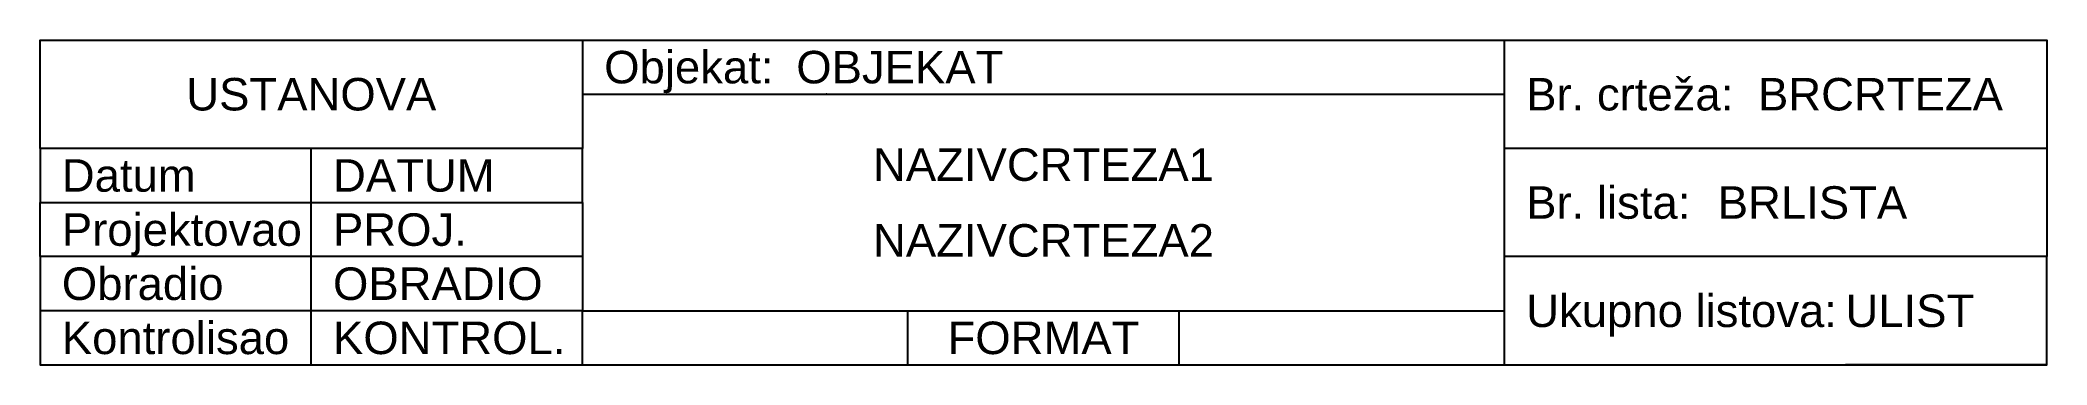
# Model space of a CAD drawing. Extents: x 0 to 185, y 0 to 30.
import ezdxf
from ezdxf.enums import TextEntityAlignment as Align

# ---------------------------------------------------------------- set-up
doc = ezdxf.new("R2010")
doc.units = 0
doc.layers.add('Text Layer', color=250, linetype='Continuous')
doc.styles.get("Standard").update_dxf_attribs({"font": 'arial.ttf'})

msp = doc.modelspace()

# ---------------------------------------------------------------- linework, layer by layer
for p, q in [((160, 20), (154.66, 20)), ((160, 20), (156.74, 20)), ((80, 0), (80, 5)), ((105, 0), (105, 5)), ((185, 0), (166.43, 0))]:
    msp.add_line(p, q)
for points in [[(50, 30), (50, 20), (0, 20), (0, 30), (135, 30), (185, 30), (185, 20), (135, 20), (135, 25)], [(50, 25), (135, 25), (135, 30)], [(0, 20), (0, 15), (50, 15), (50, 20)], [(25, 0), (25, 5), (25, 10), (25, 15), (25, 20)], [(185, 20), (185, 10), (135, 10), (135, 15), (135, 20)], [(50, 10), (0, 10), (0, 15)], [(50, 15), (50, 10), (50, 5), (135, 5)], [(0, 10), (0, 5), (0, 0), (185, 0), (185, 10)], [(135, 0), (135, 5), (135, 10)], [(50, 0), (50, 5), (0, 5)]]:
    msp.add_lwpolyline(points)
msp.add_point((72.5, 25))

# ---------------------------------------------------------------- texts
at = {"layer": 'Text Layer'}
for s, p in [('Objekat:', (52, 26)), ('Br. crteža:', (137, 23.5)), ('Datum', (2, 16)), ('Br. lista:', (137, 13.5)), ('Projektovao', (2, 11)), ('Obradio', (2, 6)), ('Ukupno listova:', (137, 3.5)), ('Kontrolisao', (2, 1))]:
    msp.add_text(s, height=3, dxfattribs=at).set_placement(p)
for tag, text, p in [('OBJEKAT', 'Objekat', (69.71, 27.5)), ('BRCRTEZA', '1', (158.37, 25)), ('BRLISTA', '1', (154.66, 15)), ('ULIST', '1', (166.43, 5))]:
    msp.add_attdef(tag, text=text, height=3, dxfattribs=at).set_placement(p, align=Align.MIDDLE_LEFT)
for tag, text, p in [('USTANOVA', 'FTN', (25, 25)), ('NAZIVCRTEZA1', 'Naziv1', (92.5, 18.5)), ('NAZIVCRTEZA2', 'Naziv2', (92.5, 11.5)), ('FORMAT', 'A1', (92.5, 2.5))]:
    msp.add_attdef(tag, text=text, height=3, dxfattribs=at).set_placement(p, align=Align.MIDDLE_CENTER)
for tag, p, s in [('DATUM', (27, 16), '1.1.2001.'), ('PROJ.', (27, 11), 'N. Radovic'), ('OBRADIO', (27, 6), 'N. Radovic'), ('KONTROL.', (27, 1), 'N. Radovic')]:
    msp.add_attdef(tag, p, s, height=3, dxfattribs=at)

doc.saveas('drawing.dxf')
